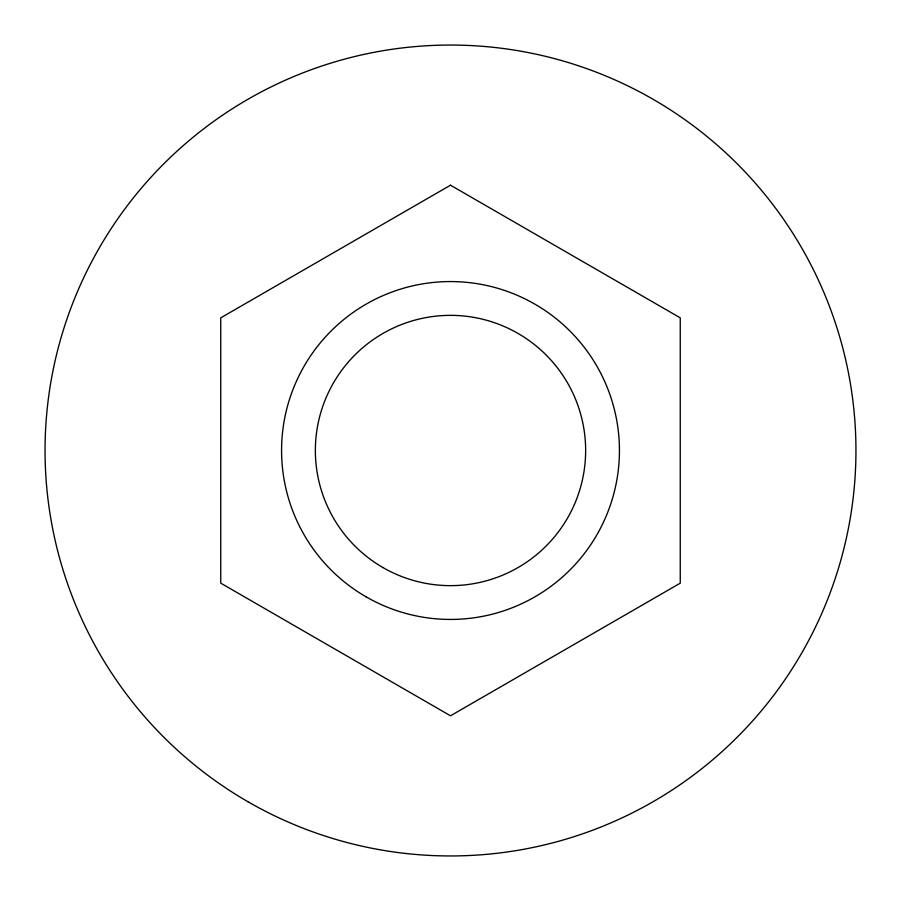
<?xml version="1.0" encoding="UTF-8"?>
<svg xmlns="http://www.w3.org/2000/svg" width="901" height="901" viewBox="0 0 901 901"><rect width="100%" height="100%" fill="white"/><g stroke="black" fill="none" stroke-linecap="round" stroke-linejoin="round"><path stroke-width="1.35" d="M450.5 185.201L220.745 317.85L220.745 583.15L450.5 715.799L680.255 583.15L680.255 317.85L450.5 185.201M382.925 567.54A135.15 135.15 0 0 0 585.65 450.5A135.15 135.15 0 0 0 382.925 333.46A135.15 135.15 0 0 0 382.925 567.54M247.775 801.631A405.45 405.45 0 0 0 855.95 450.5A405.45 405.45 0 0 0 247.775 99.369A405.45 405.45 0 0 0 247.775 801.631M366.031 596.8A168.938 168.938 0 0 0 619.438 450.5A168.938 168.938 0 0 0 366.031 304.2A168.938 168.938 0 0 0 366.031 596.8"/></g></svg>
